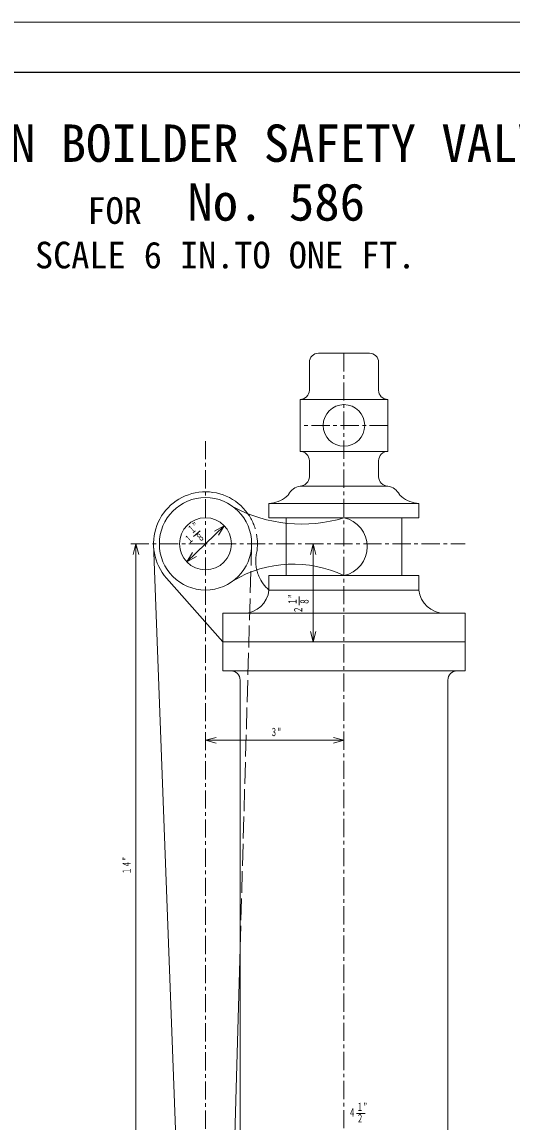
# Model space of a CAD drawing. Units: millimetres, scale not verified. Extents: x -820 to 820, y -580 to 580.
# Drawn here: x -153 to 117, y -25 to 580 of the extents above; entities that cross this region are included whole.
import ezdxf
from ezdxf.enums import TextEntityAlignment as Align

# ---------------------------------------------------------------- set-up
doc = ezdxf.new("R2010")
doc.units = ezdxf.units.MM
doc.header["$LTSCALE"] = 2
doc.linetypes.add('CHAIN1', pattern=[8, 5, -1, 1, -1])
doc.linetypes.add('DASHED', pattern=[7.5, 6, -1.5])
for name, color, linetype, lineweight in [('0-0_0', 3, 'Continuous', 18), ('0-1_芯', 4, 'CHAIN1', 18), ('0-2_寸法', 2, 'Continuous', 18), ('0-F_枠', 3, 'Continuous', 18)]:
    doc.layers.add(name, color=color, linetype=linetype, lineweight=lineweight)
doc.styles.add('ＭＳ ゴシック', font='')
doc.styles.get('ＭＳ ゴシック').set_extended_font_data('MS Gothic')

msp = doc.modelspace()

# ---------------------------------------------------------------- linework, layer by layer
at = {"layer": '0-0_0'}
for p, q in [((38.212, 398.242), (10.272, 398.242)), ((5.192, 393.162), (5.192, 377.922)), ((43.292, 393.162), (43.292, 377.922)), ((0.112, 372.871), (48.372, 372.871)), ((0.112, 372.813), (0.112, 344.296)), ((48.371, 372.813), (48.372, 344.296)), ((0.112, 344.296), (48.372, 344.296)), ((5.192, 339.187), (5.192, 330.355)), ((43.292, 339.187), (43.292, 330.355)), ((0.112, 325.246), (48.372, 325.246)), ((-17.033, 315.721), (65.517, 315.721)), ((65.517, 315.721), (65.517, 307.783)), ((-7.508, 307.783), (-7.508, 276.033)), ((55.992, 307.783), (55.992, 276.033)), ((-80.533, 293.496), (-67.198, -62.104)), ((-42.433, 239.521), (-73.382, 274.587)), ((-17.033, 276.033), (65.517, 276.033)), ((-17.033, 276.033), (-17.033, 268.096)), ((65.517, 276.033), (65.517, 268.096)), ((-17.033, 268.096), (65.517, 268.096)), ((-42.433, 255.396), (-42.433, 223.646)), ((-42.433, 255.396), (90.917, 255.396)), ((90.917, 255.396), (90.917, 223.646)), ((-42.433, 239.521), (90.917, 239.521)), ((-42.433, 223.646), (90.917, 223.646)), ((-32.908, 218.566), (-32.908, -99.887)), ((81.392, 218.566), (81.392, -99.887)), ((-32.908, 71.246), (-36.718, -62.104))]:
    msp.add_line(p, q, dxfattribs=at)
at = {"layer": '0-0_0', "color": 1, "linetype": 'DASHED'}
msp.add_line((-26.558, 293.496), (-32.908, 71.246), dxfattribs=at)
at = {"layer": '0-0_0'}
msp.add_lwpolyline([(-17.033, 315.721), (-17.033, 307.783), (65.517, 307.783)], dxfattribs=at)
for centre, radius in [((24.242, 358.554), 11.43), ((-51.958, 293.496), 25.4), ((-51.958, 293.496), 14.287)]:
    msp.add_circle(centre, radius, dxfattribs=at)
for centre, radius, start, end in [((10.272, 393.162), 5.08, 90, 180), ((38.212, 393.162), 5.08, 0, 90), ((0.161, 377.901), 5.031, 269.44015, 0.2319), ((48.323, 377.901), 5.031, 179.7681, 270.55985), ((-4.461, 372.813), 4.573, 359.99928, 0.71913), ((0.062, 339.166), 5.13, 0.23058, 89.44333), ((-4.46, 344.296), 4.572, 0, 0.00156), ((48.422, 339.166), 5.13, 90.55667, 179.76942), ((0.062, 330.375), 5.13, 270.55667, 359.76942), ((48.422, 330.375), 5.13, 180.23058, 269.44333), ((-51.958, 293.496), 28.575, 35.41288, 221.43123), ((1.554, 316.531), 8.833, 99.39901, 152.2518), ((46.929, 316.531), 8.833, 27.7482, 80.60099), ((-17.617, 331.404), 15.694, 272.13036, 310.09857), ((-9.287, 322.423), 3.508, 300.46152, 329.52621), ((57.77, 322.423), 3.508, 210.47379, 239.53848), ((66.1, 331.404), 15.694, 229.90143, 267.86964), ((1.024, 384.361), 80.02, 241.91507, 286.86704), ((20.769, 291.908), 16.25, 282.33909, 77.66091), ((-3.588, 217.86), 64.487, 64.43365, 120.84134), ((-3.262, 284.065), 21.088, 203.48828, 229.22709), ((-30.983, 269.406), 14.011, 269.81972, 354.63171), ((79.466, 269.406), 14.011, 185.36829, 270.18028), ((-37.988, 218.566), 5.08, 0, 90), ((86.472, 218.566), 5.08, 90, 180)]:
    msp.add_arc(centre, radius, start, end, dxfattribs=at)
at = {"layer": '0-0_0', "color": 1, "linetype": 'DASHED'}
for centre, radius, start, end in [((-51.958, 293.496), 28.575, 346.59198, 35.41288), ((-3.262, 284.065), 21.088, 172.35859, 203.48828)]:
    msp.add_arc(centre, radius, start, end, dxfattribs=at)
at = {"layer": '0-1_芯'}
for p, q in [((24.242, 398.242), (24.242, -394.896)), ((48.371, 358.554), (0.112, 358.554)), ((-51.958, 349.981), (-51.958, -77.015)), ((-93.05, 293.496), (90.917, 293.496))]:
    msp.add_line(p, q, dxfattribs=at)
at = {"layer": '0-2_寸法'}
for p, q in [((-41.705, 303.446), (-62.212, 283.546)), ((-41.705, 303.446), (-46.946, 300.524)), ((-41.705, 303.446), (-44.783, 298.295)), ((-58.633, 297.497), (-54.949, 300.589)), ((-90.242, 293.496), (-91.795, 287.7)), ((-90.242, 293.496), (-90.242, -62.104)), ((-90.242, 293.496), (-88.689, 287.7)), ((7.29, 293.496), (5.737, 287.7)), ((7.29, 293.496), (7.29, 239.521)), ((7.29, 293.496), (8.843, 287.7)), ((-62.212, 283.546), (-59.134, 288.696)), ((-62.212, 283.546), (-56.971, 286.467)), ((-0.412, 259.767), (-0.412, 264.576)), ((7.29, 239.521), (5.737, 245.316)), ((7.29, 239.521), (8.843, 245.316)), ((-51.958, 185.546), (-46.163, 187.099)), ((24.242, 185.546), (-51.958, 185.546)), ((-51.958, 185.546), (-46.163, 183.993)), ((24.242, 185.546), (18.446, 187.099)), ((24.242, 185.546), (18.446, 183.993)), ((31.071, -19.684), (35.88, -19.684))]:
    msp.add_line(p, q, dxfattribs=at)
at = {"layer": '0-F_枠'}
msp.add_line((-820.41, 580.29), (820.41, 580.29), dxfattribs=at)
at = {"layer": '0-F_枠', "lineweight": 25}
msp.add_line((-792.81, 552.69), (792.796, 552.69), dxfattribs=at)

# ---------------------------------------------------------------- texts
at = {"layer": '0-0_0', "color": 2, "style": 'ＭＳ ゴシック'}
for s, height, p in [('MAIN BOILDER SAFETY VALVE', 20.53, (-201.468, 497.273)), ('No. 586', 20.53, (-61.925, 464.94)), ('FOR', 14.66, (-116.903, 464.94)), ('SCALE 6 IN.TO ONE FT.', 14.66, (-145.766, 440.476))]:
    msp.add_text(s, height=height, dxfattribs=at).set_placement(p, align=Align.BOTTOM_LEFT)
at = {"layer": '0-2_寸法', "style": 'ＭＳ ゴシック', "width": 0.6}
for s, rotation, p in [('１”', 40, (-58.594, 297.651)), ('１', 40, (-60.229, 292.219)), ('８', 40, (-54.122, 293.26)), ('１”', 90, (-0.505, 259.896)), ('８', 90, (6.095, 259.896)), ('２', 90, (2.561, 255.334)), ('１４"', 90, (-91.782, 111.828))]:
    msp.add_text(s, height=4.399, rotation=rotation, dxfattribs=at).set_placement(p, align=Align.BOTTOM_LEFT)
for s, p in [('３"', (-16.192, 186.47)), ('４', (26.862, -22.69)), ('１”', (31.2, -19.591)), ('２', (31.22, -25.869))]:
    msp.add_text(s, height=4.399, dxfattribs=at).set_placement(p, align=Align.BOTTOM_LEFT)

doc.saveas('drawing.dxf')
